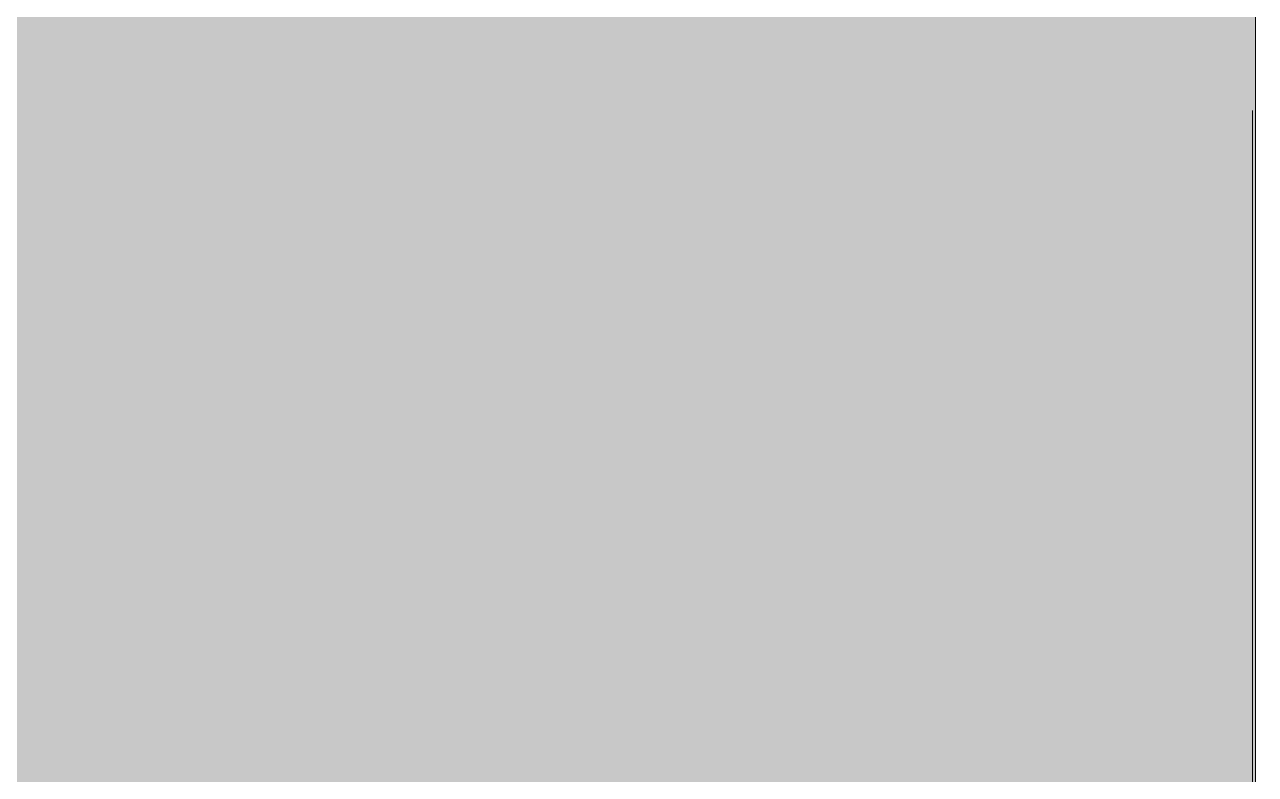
# Model space of a CAD drawing. Header units: millimetres. Extents: x -3817 to 677485, y -22715 to 103890.
# Drawn here: x -308.775 to -305.467, y -19524.232 to -19522.217 of the extents above; entities that cross this region are included whole.
import ezdxf

# ---------------------------------------------------------------- set-up
doc = ezdxf.new("R2010")
doc.units = ezdxf.units.MM
doc.layers.add('PDF _Геометрия', color=7, linetype='Continuous', true_color=0x1d1d1d)
doc.layers.add('PDF _Сплошная заливка', color=7, linetype='Continuous', true_color=0xffffff)

msp = doc.modelspace()

# ---------------------------------------------------------------- hatches: boundary and pattern name
at = {"layer": 'PDF _Сплошная заливка', "transparency": 33554559}
h = msp.add_hatch(color=256, dxfattribs=at)
h.paths.add_polyline_path([(-345.78, -19602.5344), (-305.4665, -19602.5344), (-305.4665, -19522.1436), (-321.3399, -19522.1436), (-321.4108, -19521.6416), (-332.749, -19521.6416), (-332.749, -19522.1436), (-348.7721, -19522.1436), (-348.7721, -19563.087), (-349.087, -19563.087), (-349.087, -19599.7688), (-345.78, -19599.7763), (-345.78, -19601.8635)], flags=0)
h.paths.add_polyline_path([(-332.3553, -19520.4054), (-321.3399, -19520.4054), (-321.4108, -19520.2539), (-332.749, -19520.2539), (-332.749, -19520.4054), (-332.434, -19520.4054)], flags=0)

# ---------------------------------------------------------------- linework, layer by layer
at = {"layer": 'PDF _Геометрия', "color": 253, "lineweight": 9, "true_color": 0xaaaaaa}
msp.add_lwpolyline([(-349.087, -19563.087), (-349.087, -19599.7688), (-345.78, -19599.7688), (-345.78, -19602.5344), (-318.0645, -19602.5344), (-305.4665, -19602.5344), (-305.4665, -19522.1436), (-321.3399, -19522.1436), (-321.3399, -19521.6416)], dxfattribs=at)
at = {"layer": 'PDF _Геометрия', "color": 7, "lineweight": 9}
for points in [[(-305.4743, -19522.4774), (-305.4743, -19522.4809), (-305.4743, -19522.6385), (-305.4743, -19522.8179), (-305.4743, -19522.7722), (-305.4743, -19522.7246), (-305.4743, -19522.6719), (-305.4743, -19522.607), (-305.4743, -19522.5388), (-305.4743, -19522.4829), (-305.4743, -19522.4475), (-305.4743, -19522.4829), (-305.4743, -19522.4784), (-305.4743, -19522.4788), (-305.4743, -19522.4791), (-305.4743, -19522.4794), (-305.4743, -19522.4797), (-305.4743, -19522.48), (-305.4743, -19522.4804), (-305.4743, -19522.4807), (-305.4743, -19522.481), (-305.4743, -19522.4814), (-305.4743, -19522.4817), (-305.4743, -19522.4821), (-305.4743, -19522.4824), (-305.4743, -19522.4827), (-305.4743, -19522.483), (-305.4743, -19522.4833), (-305.4743, -19522.4837), (-305.4743, -19522.484), (-305.4743, -19522.4844), (-305.4743, -19522.4847), (-305.4743, -19522.4849), (-305.4743, -19522.4853), (-305.4743, -19522.4856), (-305.4743, -19522.486), (-305.4743, -19522.4863), (-305.4743, -19522.4866), (-305.4743, -19522.4869), (-305.4743, -19522.4872), (-305.4743, -19522.4876), (-305.4743, -19522.4879), (-305.4743, -19522.4883), (-305.4743, -19522.4885), (-305.4743, -19522.4888), (-305.4743, -19522.4892), (-305.4743, -19522.4895), (-305.4743, -19522.4898), (-305.4743, -19522.4901), (-305.4743, -19522.4905), (-305.4743, -19522.4908), (-305.4743, -19522.491), (-305.4743, -19522.4914), (-305.4743, -19522.4917), (-305.4743, -19522.4921), (-305.4743, -19522.4923), (-305.4743, -19522.4927), (-305.4743, -19522.493), (-305.4743, -19522.4933), (-305.4743, -19522.4936), (-305.4743, -19522.4939), (-305.4743, -19522.4943), (-305.4743, -19522.4945), (-305.4743, -19522.4949), (-305.4743, -19522.4952), (-305.4743, -19522.4955), (-305.4743, -19522.4958), (-305.4743, -19522.4961), (-305.4743, -19522.4964), (-305.4743, -19522.4967), (-305.4743, -19522.4971), (-305.4743, -19522.4973), (-305.4743, -19522.4977), (-305.4743, -19522.498), (-305.4743, -19522.4983), (-305.4743, -19522.4986), (-305.4743, -19522.4988), (-305.4743, -19522.4992), (-305.4743, -19522.4995), (-305.4743, -19522.4998), (-305.4743, -19522.5001), (-305.4743, -19522.5004), (-305.4743, -19522.5007), (-305.4743, -19522.5011), (-305.4743, -19522.5013), (-305.4743, -19522.5016), (-305.4743, -19522.5019), (-305.4743, -19522.5022), (-305.4743, -19522.5026), (-305.4743, -19522.5028), (-305.4743, -19522.5032), (-305.4743, -19522.5034), (-305.4743, -19522.5038), (-305.4743, -19522.504), (-305.4743, -19522.5044), (-305.4743, -19522.5046), (-305.4743, -19522.505), (-305.4743, -19522.5052), (-305.4743, -19522.5055), (-305.4743, -19522.5058), (-305.4743, -19522.5061), (-305.4743, -19522.5064), (-305.4743, -19522.5067), (-305.4743, -19522.5071), (-305.4743, -19522.5073), (-305.4743, -19522.5076), (-305.4743, -19522.5079), (-305.4743, -19522.5082), (-305.4743, -19522.5085), (-305.4743, -19522.5088), (-305.4743, -19522.5091), (-305.4743, -19522.5094), (-305.4743, -19522.5097), (-305.4743, -19522.51), (-305.4743, -19522.5103), (-305.4743, -19522.5105), (-305.4743, -19522.5109), (-305.4743, -19522.5111), (-305.4743, -19522.5114), (-305.4743, -19522.5117), (-305.4743, -19522.512), (-305.4743, -19522.5123), (-305.4743, -19522.5126), (-305.4743, -19522.5129), (-305.4743, -19522.5132), (-305.4743, -19522.5134), (-305.4743, -19522.5138), (-305.4743, -19522.514), (-305.4743, -19522.5144), (-305.4743, -19522.5146), (-305.4743, -19522.5149), (-305.4743, -19522.5152), (-305.4743, -19522.5155), (-305.4743, -19522.5157), (-305.4743, -19522.5161), (-305.4743, -19522.5163), (-305.4743, -19522.5167), (-305.4743, -19522.5169), (-305.4743, -19522.5172), (-305.4743, -19522.5175), (-305.4743, -19522.5178), (-305.4743, -19522.518), (-305.4743, -19522.5183), (-305.4743, -19522.5186), (-305.4743, -19522.5189), (-305.4743, -19522.5192), (-305.4743, -19522.5194), (-305.4743, -19522.5197), (-305.4743, -19522.52), (-305.4743, -19522.5203), (-305.4743, -19522.5206), (-305.4743, -19522.5208), (-305.4743, -19522.5211), (-305.4743, -19522.5214), (-305.4743, -19522.5217), (-305.4743, -19522.5219), (-305.4743, -19522.5222), (-305.4743, -19522.5225), (-305.4743, -19522.5228), (-305.4743, -19522.523), (-305.4743, -19522.5233), (-305.4743, -19522.5236), (-305.4743, -19522.5239), (-305.4743, -19522.5241), (-305.4743, -19522.5244), (-305.4743, -19522.5247), (-305.4743, -19522.525), (-305.4743, -19522.5252), (-305.4743, -19522.5256), (-305.4743, -19522.5258), (-305.4743, -19522.5261), (-305.4743, -19522.5263), (-305.4743, -19522.5266), (-305.4743, -19522.5269), (-305.4743, -19522.5272), (-305.4743, -19522.5274), (-305.4743, -19522.5277), (-305.4743, -19522.5279), (-305.4743, -19522.5283), (-305.4743, -19522.5285), (-305.4743, -19522.5288), (-305.4743, -19522.529), (-305.4743, -19522.5293), (-305.4743, -19522.5295), (-305.4743, -19522.5299), (-305.4743, -19522.5301), (-305.4743, -19522.5304), (-305.4743, -19522.5306), (-305.4743, -19522.5309), (-305.4743, -19522.5311), (-305.4743, -19522.5315), (-305.4743, -19522.5317), (-305.4743, -19522.532), (-305.4743, -19522.5322), (-305.4743, -19522.5325), (-305.4743, -19522.5328), (-305.4743, -19522.533), (-305.4743, -19522.5333), (-305.4743, -19522.5335), (-305.4743, -19522.5339), (-305.4743, -19522.5341), (-305.4743, -19522.5344), (-305.4743, -19522.5346), (-305.4743, -19522.5349), (-305.4743, -19522.5351), (-305.4743, -19522.5354), (-305.4743, -19522.5356), (-305.4743, -19522.5359), (-305.4743, -19522.5361), (-305.4743, -19522.5364), (-305.4743, -19522.5367), (-305.4743, -19522.5369), (-305.4743, -19522.5372), (-305.4743, -19522.5375), (-305.4743, -19522.5378), (-305.4743, -19522.538), (-305.4743, -19522.5383), (-305.4743, -19522.5385), (-305.4743, -19522.5388), (-305.4743, -19522.539), (-305.4743, -19522.5393), (-305.4743, -19522.5395), (-305.4743, -19522.5398), (-305.4743, -19522.54), (-305.4743, -19522.5403), (-305.4743, -19522.5406), (-305.4743, -19522.5408), (-305.4743, -19522.5411), (-305.4743, -19522.5413), (-305.4743, -19522.5416), (-305.4743, -19522.5418), (-305.4743, -19522.5421), (-305.4743, -19522.5423), (-305.4743, -19522.5426), (-305.4743, -19522.5428), (-305.4743, -19522.5431), (-305.4743, -19522.5434), (-305.4743, -19522.5436), (-305.4743, -19522.5439), (-305.4743, -19522.5441), (-305.4743, -19522.5443), (-305.4743, -19522.5445), (-305.4743, -19522.5448), (-305.4743, -19522.545), (-305.4743, -19522.5453), (-305.4743, -19522.5456), (-305.4743, -19522.5458), (-305.4743, -19522.5461), (-305.4743, -19522.5463), (-305.4743, -19522.5466), (-305.4743, -19522.5468), (-305.4743, -19522.5471), (-305.4743, -19522.5473), (-305.4743, -19522.5475), (-305.4743, -19522.5478), (-305.4743, -19522.548), (-305.4743, -19522.5483), (-305.4743, -19522.5485), (-305.4743, -19522.5488), (-305.4743, -19522.549), (-305.4743, -19522.5493), (-305.4743, -19522.5495), (-305.4743, -19522.5497), (-305.4743, -19522.55), (-305.4743, -19522.5502), (-305.4743, -19522.5505), (-305.4743, -19522.5507), (-305.4743, -19522.551), (-305.4743, -19522.5512), (-305.4743, -19522.5515), (-305.4743, -19522.5517), (-305.4743, -19522.5519), (-305.4743, -19522.5522), (-305.4743, -19522.5524), (-305.4743, -19522.5527), (-305.4743, -19522.5529), (-305.4743, -19522.5531), (-305.4743, -19522.5534), (-305.4743, -19522.5536), (-305.4743, -19522.5539), (-305.4743, -19522.5541), (-305.4743, -19522.5543), (-305.4743, -19522.5545), (-305.4743, -19522.5548), (-305.4743, -19522.5551), (-305.4743, -19522.5553), (-305.4743, -19522.5555), (-305.4743, -19522.5557), (-305.4743, -19522.556), (-305.4743, -19522.5562), (-305.4743, -19522.5565), (-305.4743, -19522.5567), (-305.4743, -19522.5569), (-305.4743, -19522.5572), (-305.4743, -19522.5574), (-305.4743, -19522.5576), (-305.4743, -19522.5578), (-305.4743, -19522.5581), (-305.4743, -19522.5584), (-305.4743, -19522.5586), (-305.4743, -19522.5588), (-305.4743, -19522.559), (-305.4743, -19522.5593), (-305.4743, -19522.5595), (-305.4743, -19522.5597), (-305.4743, -19522.56), (-305.4743, -19522.5602), (-305.4743, -19522.5604), (-305.4743, -19522.5606), (-305.4743, -19522.5609), (-305.4743, -19522.5612), (-305.4743, -19522.5613), (-305.4743, -19522.5616), (-305.4743, -19522.5618), (-305.4743, -19522.562), (-305.4743, -19522.5623), (-305.4743, -19522.5625), (-305.4743, -19522.5628), (-305.4743, -19522.5629), (-305.4743, -19522.5632), (-305.4743, -19522.5634), (-305.4743, -19522.5636), (-305.4743, -19522.5639), (-305.4743, -19522.5641), (-305.4743, -19522.5643), (-305.4743, -19522.5645), (-305.4743, -19522.5648), (-305.4743, -19522.565), (-305.4743, -19522.5652), (-305.4743, -19522.5655), (-305.4743, -19522.5656), (-305.4743, -19522.5659), (-305.4743, -19522.5662), (-305.4743, -19522.5663), (-305.4743, -19522.5666), (-305.4743, -19522.5668), (-305.4743, -19522.567), (-305.4743, -19522.5673), (-305.4743, -19522.5675), (-305.4743, -19522.5677), (-305.4743, -19522.5679), (-305.4743, -19522.5682), (-305.4743, -19522.5684), (-305.4743, -19522.5686), (-305.4743, -19522.5688), (-305.4743, -19522.569), (-305.4743, -19522.5693), (-305.4743, -19522.5695), (-305.4743, -19522.5697), (-305.4743, -19522.57), (-305.4743, -19522.5701), (-305.4743, -19522.5704), (-305.4743, -19522.5706), (-305.4743, -19522.5708), (-305.4743, -19522.5711), (-305.4743, -19522.5712), (-305.4743, -19522.5715), (-305.4743, -19522.5717), (-305.4743, -19522.5719), (-305.4743, -19522.5721), (-305.4743, -19522.5723), (-305.4743, -19522.5726), (-305.4743, -19522.5728), (-305.4743, -19522.573), (-305.4743, -19522.5732), (-305.4743, -19522.5734), (-305.4743, -19522.5736), (-305.4743, -19522.5739), (-305.4743, -19522.5741), (-305.4743, -19522.5743), (-305.4743, -19522.5745), (-305.4743, -19522.5747), (-305.4743, -19522.575), (-305.4743, -19522.5751), (-305.4743, -19522.5754), (-305.4743, -19522.5756), (-305.4743, -19522.5758), (-305.4743, -19522.5761), (-305.4743, -19522.5762), (-305.4743, -19522.5765), (-305.4743, -19522.5767), (-305.4743, -19522.5769), (-305.4743, -19522.5771), (-305.4743, -19522.5773), (-305.4743, -19522.5775), (-305.4743, -19522.5778), (-305.4743, -19522.5779), (-305.4743, -19522.5782), (-305.4743, -19522.5784), (-305.4743, -19522.5786), (-305.4743, -19522.5788), (-305.4743, -19522.579), (-305.4743, -19522.5792), (-305.4743, -19522.5795), (-305.4743, -19522.5796), (-305.4743, -19522.5799), (-305.4743, -19522.5801), (-305.4743, -19522.5803), (-305.4743, -19522.5805), (-305.4743, -19522.5807), (-305.4743, -19522.5809), (-305.4743, -19522.5812), (-305.4743, -19522.5813), (-305.4743, -19522.5816), (-305.4743, -19522.5818), (-305.4743, -19522.582), (-305.4743, -19522.5822), (-305.4743, -19522.5824), (-305.4743, -19522.5826), (-305.4743, -19522.5828), (-305.4743, -19522.583), (-305.4743, -19522.5832), (-305.4743, -19522.5835), (-305.4743, -19522.5836), (-305.4743, -19522.5839), (-305.4743, -19522.584), (-305.4743, -19522.5843), (-305.4743, -19522.5845), (-305.4743, -19522.5846), (-305.4743, -19522.5849), (-305.4743, -19522.5851), (-305.4743, -19522.5853), (-305.4743, -19522.5855), (-305.4743, -19522.5857), (-305.4743, -19522.5859), (-305.4743, -19522.5861), (-305.4743, -19522.5863), (-305.4743, -19522.5865), (-305.4743, -19522.5868), (-305.4743, -19522.5869), (-305.4743, -19522.5872), (-305.4743, -19522.5873), (-305.4743, -19522.5875), (-305.4743, -19522.5878), (-305.4743, -19522.5879), (-305.4743, -19522.5882), (-305.4743, -19522.5884), (-305.4743, -19522.5885), (-305.4743, -19522.5888), (-305.4743, -19522.589), (-305.4743, -19522.5892), (-305.4743, -19522.5894), (-305.4743, -19522.5896), (-305.4743, -19522.5898), (-305.4743, -19522.59), (-305.4743, -19522.5902), (-305.4743, -19522.5904), (-305.4743, -19522.5906), (-305.4743, -19522.5908), (-305.4743, -19522.591), (-305.4743, -19522.5912), (-305.4743, -19522.5914), (-305.4743, -19522.5916), (-305.4743, -19522.5918), (-305.4743, -19522.592), (-305.4743, -19522.5922), (-305.4743, -19522.5924), (-305.4743, -19522.5926), (-305.4743, -19522.5928), (-305.4743, -19522.593), (-305.4743, -19522.5932), (-305.4743, -19522.5934), (-305.4743, -19522.5936), (-305.4743, -19522.5938), (-305.4743, -19522.594), (-305.4743, -19522.5942), (-305.4743, -19522.5944), (-305.4743, -19522.5946), (-305.4743, -19522.5948), (-305.4743, -19522.595), (-305.4743, -19522.5951), (-305.4743, -19522.5954), (-305.4743, -19522.5956), (-305.4743, -19522.5957), (-305.4743, -19522.596), (-305.4743, -19522.5962), (-305.4743, -19522.5963), (-305.4743, -19522.5966), (-305.4743, -19522.5968), (-305.4743, -19522.5969), (-305.4743, -19522.5972), (-305.4743, -19522.5974), (-305.4743, -19522.5975), (-305.4743, -19522.5978), (-305.4743, -19522.5979), (-305.4743, -19522.5981), (-305.4743, -19522.5984), (-305.4743, -19522.5985), (-305.4743, -19522.5987), (-305.4743, -19522.5989), (-305.4743, -19522.5991), (-305.4743, -19522.5993), (-305.4743, -19522.5995), (-305.4743, -19522.5997), (-305.4743, -19522.5999), (-305.4743, -19522.6001), (-305.4743, -19522.6003), (-305.4743, -19522.6005), (-305.4743, -19522.6007), (-305.4743, -19522.6008), (-305.4743, -19522.6011), (-305.4743, -19522.6013), (-305.4743, -19522.6014), (-305.4743, -19522.6017), (-305.4743, -19522.6018), (-305.4743, -19522.602), (-305.4743, -19522.6022), (-305.4743, -19522.6024), (-305.4743, -19522.6026), (-305.4743, -19522.6028), (-305.4743, -19522.6029), (-305.4743, -19522.6032), (-305.4743, -19522.6034), (-305.4743, -19522.6035), (-305.4743, -19522.6037), (-305.4743, -19522.604), (-305.4743, -19522.6041), (-305.4743, -19522.6043), (-305.4743, -19522.6045), (-305.4743, -19522.6047), (-305.4743, -19522.6049), (-305.4743, -19522.6051), (-305.4743, -19522.6052), (-305.4743, -19522.6055), (-305.4743, -19522.6057), (-305.4743, -19522.6058), (-305.4743, -19522.606), (-305.4743, -19522.6063), (-305.4743, -19522.6064), (-305.4743, -19522.6066), (-305.4743, -19522.6068), (-305.4743, -19522.607), (-305.4743, -19522.6072), (-305.4743, -19522.6074), (-305.4743, -19522.6075), (-305.4743, -19522.6078), (-305.4743, -19522.6079), (-305.4743, -19522.6081), (-305.4743, -19522.6083), (-305.4743, -19522.6085), (-305.4743, -19522.6087), (-305.4743, -19522.6089), (-305.4743, -19522.6091), (-305.4743, -19522.6092), (-305.4743, -19522.6095), (-305.4743, -19522.6096), (-305.4743, -19522.6098), (-305.4743, -19522.61), (-305.4743, -19522.6102), (-305.4743, -19522.6104), (-305.4743, -19522.6106), (-305.4743, -19522.6107), (-305.4743, -19522.6109), (-305.4743, -19522.6112), (-305.4743, -19522.6113), (-305.4743, -19522.6115), (-305.4743, -19522.6117), (-305.4743, -19522.6118), (-305.4743, -19522.6121), (-305.4743, -19522.6123), (-305.4743, -19522.6124), (-305.4743, -19522.6126), (-305.4743, -19522.6128), (-305.4743, -19522.613), (-305.4743, -19522.6132), (-305.4743, -19522.6134), (-305.4743, -19522.6135), (-305.4743, -19522.6137), (-305.4743, -19522.6139), (-305.4743, -19522.6141), (-305.4743, -19522.6143), (-305.4743, -19522.6145), (-305.4743, -19522.6146), (-305.4743, -19522.6148), (-305.4743, -19522.6151), (-305.4743, -19522.6152), (-305.4743, -19522.6154), (-305.4743, -19522.6156), (-305.4743, -19522.6157), (-305.4743, -19522.6159), (-305.4743, -19522.6162), (-305.4743, -19522.6163), (-305.4743, -19522.6165), (-305.4743, -19522.6167), (-305.4743, -19522.6168), (-305.4743, -19522.6171), (-305.4743, -19522.6173), (-305.4743, -19522.6174), (-305.4743, -19522.6176), (-305.4743, -19522.6178), (-305.4743, -19522.618), (-305.4743, -19522.6182), (-305.4743, -19522.6184), (-305.4743, -19522.6185), (-305.4743, -19522.6187), (-305.4743, -19522.6189), (-305.4743, -19522.6191), (-305.4743, -19522.9744), (-305.4743, -19522.9715), (-305.4743, -19522.972), (-305.4743, -19522.9725), (-305.4743, -19522.9731), (-305.4743, -19522.9737), (-305.4743, -19522.9742), (-305.4743, -19522.9748), (-305.4743, -19522.9753), (-305.4743, -19522.9759), (-305.4743, -19522.9764), (-305.4743, -19522.977), (-305.4743, -19522.9777), (-305.4743, -19522.9783), (-305.4743, -19522.9789), (-305.4743, -19522.9796), (-305.4743, -19522.9802), (-305.4743, -19522.9809), (-305.4743, -19522.9815), (-305.4743, -19522.9822), (-305.4743, -19522.9829), (-305.4743, -19522.9836), (-305.4743, -19522.9842), (-305.4743, -19522.985), (-305.4743, -19522.9857), (-305.4743, -19522.9865), (-305.4743, -19522.9872), (-305.4743, -19522.9879), (-305.4743, -19522.9887), (-305.4743, -19522.9894), (-305.4743, -19522.9902), (-305.4743, -19522.991), (-305.4743, -19522.9918), (-305.4743, -19522.9926), (-305.4743, -19522.9934), (-305.4743, -19522.9942), (-305.4743, -19522.995), (-305.4743, -19522.9959), (-305.4743, -19522.9967), (-305.4743, -19522.9976), (-305.4743, -19522.9984), (-305.4743, -19522.9993), (-305.4743, -19523.0001), (-305.4743, -19523.001), (-305.4743, -19523.0019), (-305.4743, -19523.0028), (-305.4743, -19523.0037), (-305.4743, -19523.0046), (-305.4743, -19523.0055), (-305.4743, -19523.0065), (-305.4743, -19523.0074), (-305.4743, -19523.0083), (-305.4743, -19523.0093), (-305.4743, -19523.0103), (-305.4743, -19523.0113), (-305.4743, -19523.0122), (-305.4743, -19523.0132), (-305.4743, -19523.0143), (-305.4743, -19523.0152), (-305.4743, -19523.0162), (-305.4743, -19523.0172), (-305.4743, -19523.0182), (-305.4743, -19523.0193), (-305.4743, -19523.0204), (-305.4743, -19523.0214), (-305.4743, -19523.0225), (-305.4743, -19523.0235), (-305.4743, -19523.0246), (-305.4743, -19523.0257), (-305.4743, -19523.0267), (-305.4743, -19523.0278), (-305.4743, -19523.0289), (-305.4743, -19523.03), (-305.4743, -19523.0312), (-305.4743, -19523.0323), (-305.4743, -19523.0334), (-305.4743, -19523.0346), (-305.4743, -19523.0357), (-305.4743, -19523.0369), (-305.4743, -19523.038), (-305.4743, -19523.0392), (-305.4743, -19523.0404), (-305.4743, -19523.0416), (-305.4743, -19523.0427), (-305.4743, -19523.0439), (-305.4743, -19523.0451), (-305.4743, -19523.0464), (-305.4743, -19523.0476), (-305.4743, -19523.0488), (-305.4743, -19523.05), (-305.4743, -19523.0512), (-305.4743, -19523.0525), (-305.4743, -19523.0538), (-305.4743, -19523.055), (-305.4743, -19523.0563), (-305.4743, -19523.0576), (-305.4743, -19523.0588), (-305.4743, -19523.0601), (-305.4743, -19523.0614), (-305.4743, -19523.0627), (-305.4743, -19523.064), (-305.4743, -19523.0653), (-305.4743, -19523.0666), (-305.4743, -19523.0679), (-305.4743, -19523.0693), (-305.4743, -19523.0706), (-305.4743, -19523.072), (-305.4743, -19523.0733), (-305.4743, -19523.0746), (-305.4743, -19523.076), (-305.4743, -19523.0774), (-305.4743, -19523.0788), (-305.4743, -19523.0801), (-305.4743, -19523.0815), (-305.4743, -19523.0829), (-305.4743, -19523.0843), (-305.4743, -19523.0857), (-305.4743, -19523.0871), (-305.4743, -19523.0885), (-305.4743, -19523.09), (-305.4743, -19523.0914), (-305.4743, -19523.0928), (-305.4743, -19523.0943), (-305.4743, -19523.0957), (-305.4743, -19523.0972), (-305.4743, -19523.0986), (-305.4743, -19523.1), (-305.4743, -19523.1015), (-305.4743, -19523.103), (-305.4743, -19523.1045), (-305.4743, -19523.106), (-305.4743, -19523.1074), (-305.4743, -19523.1089), (-305.4743, -19523.1105), (-305.4743, -19523.1119), (-305.4743, -19523.1134), (-305.4743, -19523.115), (-305.4743, -19523.1165), (-305.4743, -19523.118), (-305.4743, -19523.1195), (-305.4743, -19523.1211), (-305.4743, -19523.1226), (-305.4743, -19523.1242), (-305.4743, -19523.1257), (-305.4743, -19523.1273), (-305.4743, -19523.1289), (-305.4743, -19523.1304), (-305.4743, -19523.132), (-305.4743, -19523.1335), (-305.4743, -19523.1351), (-305.4743, -19523.1368), (-305.4743, -19523.1384), (-305.4743, -19523.1399), (-305.4743, -19523.1415), (-305.4743, -19523.1431), (-305.4743, -19523.1447), (-305.4743, -19523.1463), (-305.4743, -19523.148), (-305.4743, -19523.1496), (-305.4743, -19523.1512), (-305.4743, -19523.1529), (-305.4743, -19523.1546), (-305.4743, -19523.1562), (-305.4743, -19523.1578), (-305.4743, -19523.1595), (-305.4743, -19523.1611), (-305.4743, -19523.1628), (-305.4743, -19523.1645), (-305.4743, -19523.1661), (-305.4743, -19523.1678), (-305.4743, -19523.1695), (-305.4743, -19523.1712), (-305.4743, -19523.1729), (-305.4743, -19523.1746), (-305.4743, -19523.1763), (-305.4743, -19523.1779), (-305.4743, -19523.1796), (-305.4743, -19523.1813), (-305.4743, -19523.183), (-305.4743, -19523.1847), (-305.4743, -19523.1865), (-305.4743, -19523.1882), (-305.4743, -19523.1899), (-305.4743, -19523.1917), (-305.4743, -19523.1934), (-305.4743, -19523.1952), (-305.4743, -19523.1969), (-305.4743, -19523.1986), (-305.4743, -19523.2004), (-305.4743, -19523.2021), (-305.4743, -19523.2039), (-305.4743, -19523.2057), (-305.4743, -19523.2074), (-305.4743, -19523.2091), (-305.4743, -19523.2109), (-305.4743, -19523.2127), (-305.4743, -19523.2145), (-305.4743, -19523.2163), (-305.4743, -19523.218), (-305.4743, -19523.2198), (-305.4743, -19523.2217), (-305.4743, -19523.2235), (-305.4743, -19523.2253), (-305.4743, -19523.227), (-305.4743, -19523.2288), (-305.4743, -19523.2307), (-305.4743, -19523.2325), (-305.4743, -19523.2343), (-305.4743, -19523.2361), (-305.4743, -19523.2379), (-305.4743, -19523.2397), (-305.4743, -19523.2416), (-305.4743, -19523.2434), (-305.4743, -19523.2453), (-305.4743, -19523.247), (-305.4743, -19523.2489), (-305.4743, -19523.2508), (-305.4743, -19523.2525), (-305.4743, -19523.2544), (-305.4743, -19523.2563), (-305.4743, -19523.2581), (-305.4743, -19523.26), (-305.4743, -19523.2619), (-305.4743, -19523.2637), (-305.4743, -19523.2656), (-305.4743, -19523.2675), (-305.4743, -19523.2693), (-305.4743, -19523.2712), (-305.4743, -19523.2731), (-305.4743, -19523.2749), (-305.4743, -19523.2768), (-305.4743, -19523.2787), (-305.4743, -19523.2805), (-305.4743, -19523.2824), (-305.4743, -19523.2843), (-305.4743, -19523.2862), (-305.4743, -19523.2881), (-305.4743, -19523.29), (-305.4743, -19523.2919), (-305.4743, -19523.2937), (-305.4743, -19523.2957), (-305.4743, -19523.2976), (-305.4743, -19523.2995), (-305.4743, -19523.3014), (-305.4743, -19523.3032), (-305.4743, -19523.3052), (-305.4743, -19523.3071), (-305.4743, -19523.309), (-305.4743, -19523.311), (-305.4743, -19523.3128), (-305.4743, -19523.3148), (-305.4743, -19523.3166), (-305.4743, -19523.3186), (-305.4743, -19523.3205), (-305.4743, -19523.3224), (-305.4743, -19523.3243), (-305.4743, -19523.3263), (-305.4743, -19523.3282), (-305.4743, -19523.3301), (-305.4743, -19523.3321), (-305.4743, -19523.334), (-305.4743, -19523.336), (-305.4743, -19523.3378), (-305.4743, -19523.3398), (-305.4743, -19523.3417), (-305.4743, -19523.3437), (-305.4743, -19523.3456), (-305.4743, -19523.3476), (-305.4743, -19523.3495), (-305.4743, -19523.3515), (-305.4743, -19523.3534), (-305.4743, -19523.3553), (-305.4743, -19523.3572), (-305.4743, -19523.3592), (-305.4743, -19523.3611), (-305.4743, -19523.3631), (-305.4743, -19523.365), (-305.4743, -19523.367), (-305.4743, -19523.3689), (-305.4743, -19523.3709), (-305.4743, -19523.3728), (-305.4743, -19523.3748), (-305.4743, -19523.3768), (-305.4743, -19523.3788), (-305.4743, -19523.3807), (-305.4743, -19523.3827), (-305.4743, -19523.3846), (-305.4743, -19523.3866), (-305.4743, -19523.3885), (-305.4743, -19523.3905), (-305.4743, -19523.3924), (-305.4743, -19523.3944), (-305.4743, -19523.3963), (-305.4743, -19523.3983), (-305.4743, -19523.4003), (-305.4743, -19523.4023), (-305.4743, -19523.4042), (-305.4743, -19523.4062), (-305.4743, -19523.4081), (-305.4743, -19523.4101), (-305.4743, -19523.412), (-305.4743, -19523.414), (-305.4743, -19523.416), (-305.4743, -19523.4179), (-305.4743, -19523.4199), (-305.4743, -19523.4218), (-305.4743, -19523.4238), (-305.4743, -19523.4257), (-305.4743, -19523.4277), (-305.4743, -19523.4297), (-305.4743, -19523.4317), (-305.4743, -19523.4336), (-305.4743, -19523.4356), (-305.4743, -19523.4375), (-305.4743, -19523.4395), (-305.4743, -19523.4414), (-305.4743, -19523.4434), (-305.4743, -19523.4453), (-305.4743, -19523.4473), (-305.4743, -19523.4493), (-305.4743, -19523.4513), (-305.4743, -19523.4532), (-305.4743, -19523.4552), (-305.4743, -19523.4571), (-305.4743, -19523.4591), (-305.4743, -19523.461), (-305.4743, -19523.4629), (-305.4743, -19523.4649), (-305.4743, -19523.4668), (-305.4743, -19523.4688), (-305.4743, -19523.4707), (-305.4743, -19523.4727), (-305.4743, -19523.4746), (-305.4743, -19523.4766), (-305.4743, -19523.4785), (-305.4743, -19523.4805), (-305.4743, -19523.4824), (-305.4743, -19523.4844), (-305.4743, -19523.4863), (-305.4743, -19523.4882), (-305.4743, -19523.4902), (-305.4743, -19523.4921), (-305.4743, -19523.4941), (-305.4743, -19523.496), (-305.4743, -19523.498), (-305.4743, -19523.4998), (-305.4743, -19523.5018), (-305.4743, -19523.5037), (-305.4743, -19523.5057), (-305.4743, -19523.5075), (-305.4743, -19523.5095), (-305.4743, -19523.5114), (-305.4743, -19523.5133), (-305.4743, -19523.5153), (-305.4743, -19523.5172), (-305.4743, -19523.5191), (-305.4743, -19523.521), (-305.4743, -19523.523), (-305.4743, -19523.5248), (-305.4743, -19523.5268), (-305.4743, -19523.5286), (-305.4743, -19523.5306), (-305.4743, -19523.5325), (-305.4743, -19523.5344), (-305.4743, -19523.5363), (-305.4743, -19523.5381), (-305.4743, -19523.5401), (-305.4743, -19523.542), (-305.4743, -19523.5438), (-305.4743, -19523.5458), (-305.4743, -19523.5476), (-305.4743, -19523.5495), (-305.4743, -19523.5515), (-305.4743, -19523.5533), (-305.4743, -19523.5552), (-305.4743, -19523.557), (-305.4743, -19523.5589), (-305.4743, -19523.5608), (-305.4743, -19523.5626), (-305.4743, -19523.5645), (-305.4743, -19523.5664), (-305.4743, -19523.5682), (-305.4743, -19523.5701), (-305.4743, -19523.572), (-305.4743, -19523.5738), (-305.4743, -19523.5757), (-305.4743, -19523.5776), (-305.4743, -19523.5794), (-305.4743, -19523.5812), (-305.4743, -19523.5831), (-305.4743, -19523.5849), (-305.4743, -19523.5868), (-305.4743, -19523.5886), (-305.4743, -19523.5904), (-305.4743, -19523.5922), (-305.4743, -19523.5941), (-305.4743, -19523.5959), (-305.4743, -19523.5977), (-305.4743, -19523.5995), (-305.4743, -19523.6014), (-305.4743, -19523.6032), (-305.4743, -19523.6049), (-305.4743, -19523.6068), (-305.4743, -19523.6086), (-305.4743, -19523.6104), (-305.4743, -19523.6121), (-305.4743, -19523.6139), (-305.4743, -19523.6157), (-305.4743, -19523.6175), (-305.4743, -19523.6193), (-305.4743, -19523.621), (-305.4743, -19523.6228), (-305.4743, -19523.6246), (-305.4743, -19523.6264), (-305.4743, -19523.6282), (-305.4743, -19523.6299), (-305.4743, -19523.6316), (-305.4743, -19523.6334), (-305.4743, -19523.6352), (-305.4743, -19523.6369), (-305.4743, -19523.6387), (-305.4743, -19523.6404), (-305.4743, -19523.6422), (-305.4743, -19523.6439), (-305.4743, -19523.6456), (-305.4743, -19523.6473), (-305.4743, -19523.649), (-305.4743, -19523.6507), (-305.4743, -19523.6525), (-305.4743, -19523.6542), (-305.4743, -19523.6559), (-305.4743, -19523.6576), (-305.4743, -19523.6593), (-305.4743, -19523.661), (-305.4743, -19523.6627), (-305.4743, -19523.6643), (-305.4743, -19523.666), (-305.4743, -19523.6677), (-305.4743, -19523.6694), (-305.4743, -19523.671), (-305.4743, -19523.6727), (-305.4743, -19523.6743), (-305.4743, -19523.676), (-305.4743, -19523.6776), (-305.4743, -19523.6793), (-305.4743, -19523.6809), (-305.4743, -19523.6825), (-305.4743, -19523.6841), (-305.4743, -19523.6858), (-305.4743, -19523.6874), (-305.4743, -19523.689), (-305.4743, -19523.6906), (-305.4743, -19523.6923), (-305.4743, -19523.6939), (-305.4743, -19523.6954), (-305.4743, -19523.697), (-305.4743, -19523.6986), (-305.4743, -19523.7002), (-305.4743, -19523.7017), (-305.4743, -19523.7034), (-305.4743, -19523.7049), (-305.4743, -19523.7065), (-305.4743, -19523.708), (-305.4743, -19523.7095), (-305.4743, -19523.7111), (-305.4743, -19523.7127), (-305.4743, -19523.7142), (-305.4743, -19523.7157), (-305.4743, -19523.7173), (-305.4743, -19523.7188), (-305.4743, -19523.7203), (-305.4743, -19523.7218), (-305.4743, -19523.7233), (-305.4743, -19523.7248), (-305.4743, -19523.7262), (-305.4743, -19523.7278), (-305.4743, -19523.7292), (-305.4743, -19523.7307), (-305.4743, -19523.7322), (-305.4743, -19523.7336), (-305.4743, -19523.7351), (-305.4743, -19523.7366), (-305.4743, -19523.738), (-305.4743, -19523.7395), (-305.4743, -19523.7409), (-305.4743, -19523.7424), (-305.4743, -19523.7438), (-305.4743, -19523.7452), (-305.4743, -19523.7466), (-305.4743, -19523.748), (-305.4743, -19523.7494), (-305.4743, -19523.7508), (-305.4743, -19523.7522), (-305.4743, -19523.7535), (-305.4743, -19523.7549), (-305.4743, -19523.7563), (-305.4743, -19523.7577), (-305.4743, -19523.7591), (-305.4743, -19523.7604), (-305.4743, -19523.7618), (-305.4743, -19523.763), (-305.4743, -19523.7644), (-305.4743, -19523.7658), (-305.4743, -19523.767), (-305.4743, -19523.7684), (-305.4743, -19523.7697), (-305.4743, -19523.771), (-305.4743, -19523.7723), (-305.4743, -19523.7736), (-305.4743, -19523.7748), (-305.4743, -19523.7761), (-305.4743, -19523.7774), (-305.4743, -19523.7786), (-305.4743, -19523.7799), (-305.4743, -19523.7812), (-305.4743, -19523.7824), (-305.4743, -19523.7836), (-305.4743, -19523.7848), (-305.4743, -19523.7861), (-305.4743, -19523.7873), (-305.4743, -19523.7885), (-305.4743, -19523.7897), (-305.4743, -19523.7909), (-305.4743, -19523.7921), (-305.4743, -19523.7932), (-305.4743, -19523.7944), (-305.4743, -19523.7956), (-305.4743, -19523.7968), (-305.4743, -19523.7979), (-305.4743, -19523.7991), (-305.4743, -19523.8002), (-305.4743, -19523.8014), (-305.4743, -19523.8025), (-305.4743, -19523.8036), (-305.4743, -19523.8047), (-305.4743, -19523.8058), (-305.4743, -19523.8069), (-305.4743, -19523.808), (-305.4743, -19523.809), (-305.4743, -19523.8101), (-305.4743, -19523.8111), (-305.4743, -19523.8122), (-305.4743, -19523.8132), (-305.4743, -19523.8142), (-305.4743, -19523.8153), (-305.4743, -19523.8164), (-305.4743, -19523.8174), (-305.4743, -19523.8184), (-305.4743, -19523.8193), (-305.4743, -19523.8203), (-305.4743, -19523.8214), (-305.4743, -19523.8223), (-305.4743, -19523.8233), (-305.4743, -19523.8242), (-305.4743, -19523.8252), (-305.4743, -19523.8261), (-305.4743, -19523.827), (-305.4743, -19523.828), (-305.4743, -19523.8289), (-305.4743, -19523.8298), (-305.4743, -19523.8308), (-305.4743, -19523.8316), (-305.4743, -19523.8326), (-305.4743, -19523.8334), (-305.4743, -19523.8342), (-305.4743, -19523.8352), (-305.4743, -19523.836), (-305.4743, -19523.8369), (-305.4743, -19523.8376), (-305.4743, -19523.8385), (-305.4743, -19523.8393), (-305.4743, -19523.8402), (-305.4743, -19523.8409), (-305.4743, -19523.8417), (-305.4743, -19523.8426), (-305.4743, -19523.8433), (-305.4743, -19523.8441), (-305.4743, -19523.8448), (-305.4743, -19523.8456), (-305.4743, -19523.8463), (-305.4743, -19523.847), (-305.4743, -19523.8478), (-305.4743, -19523.8485), (-305.4743, -19523.8492), (-305.4743, -19524.0988), (-305.4743, -19524.0991), (-305.4743, -19524.0993), (-305.4743, -19524.0997), (-305.4743, -19524.0999), (-305.4743, -19524.1002), (-305.4743, -19524.1004), (-305.4743, -19524.1008), (-305.4743, -19524.101), (-305.4743, -19524.1013), (-305.4743, -19524.1016), (-305.4743, -19524.1019), (-305.4743, -19524.1021), (-305.4743, -19524.1024), (-305.4743, -19524.1027), (-305.4743, -19524.103), (-305.4743, -19524.1032), (-305.4743, -19524.1036), (-305.4743, -19524.1038), (-305.4743, -19524.1041), (-305.4743, -19524.1043), (-305.4743, -19524.1047), (-305.4743, -19524.1049), (-305.4743, -19524.1052), (-305.4743, -19524.1054), (-305.4743, -19524.1058), (-305.4743, -19524.106), (-305.4743, -19524.1063), (-305.4743, -19524.1065), (-305.4743, -19524.1069), (-305.4743, -19524.1071), (-305.4743, -19524.1074), (-305.4743, -19524.1076), (-305.4743, -19524.108), (-305.4743, -19524.1082), (-305.4743, -19524.1085), (-305.4743, -19524.1087), (-305.4743, -19524.1091), (-305.4743, -19524.1093), (-305.4743, -19524.1096), (-305.4743, -19524.1098), (-305.4743, -19524.1102), (-305.4743, -19524.1104), (-305.4743, -19524.1107), (-305.4743, -19524.1109), (-305.4743, -19524.1113), (-305.4743, -19524.1115), (-305.4743, -19524.1118), (-305.4743, -19524.112), (-305.4743, -19524.1124), (-305.4743, -19524.1126), (-305.4743, -19524.1129), (-305.4743, -19524.1131), (-305.4743, -19524.1134), (-305.4743, -19524.1137), (-305.4743, -19524.114), (-305.4743, -19524.1142), (-305.4743, -19524.1145), (-305.4743, -19524.1148), (-305.4743, -19524.1151), (-305.4743, -19524.1153), (-305.4743, -19524.1156), (-305.4743, -19524.1159), (-305.4743, -19524.1162), (-305.4743, -19524.1164), (-305.4743, -19524.1167), (-305.4743, -19524.117), (-305.4743, -19524.1173), (-305.4743, -19524.1176), (-305.4743, -19524.1178), (-305.4743, -19524.1181), (-305.4743, -19524.1183), (-305.4743, -19524.1187), (-305.4743, -19524.1189), (-305.4743, -19524.1192), (-305.4743, -19524.1194), (-305.4743, -19524.1197), (-305.4743, -19524.12), (-305.4743, -19524.1203), (-305.4743, -19524.1205), (-305.4743, -19524.1208), (-305.4743, -19524.121), (-305.4743, -19524.1214), (-305.4743, -19524.1216), (-305.4743, -19524.1219), (-305.4743, -19524.1221), (-305.4743, -19524.1224), (-305.4743, -19524.1227), (-305.4743, -19524.123), (-305.4743, -19524.1232), (-305.4743, -19524.1235), (-305.4743, -19524.1237), (-305.4743, -19524.1241), (-305.4743, -19524.1243), (-305.4743, -19524.1246), (-305.4743, -19524.1248), (-305.4743, -19524.1251), (-305.4743, -19524.1254), (-305.4743, -19524.1257), (-305.4743, -19524.1259), (-305.4743, -19524.1262), (-305.4743, -19524.1265), (-305.4743, -19524.1268), (-305.4743, -19524.127), (-305.4743, -19524.1273), (-305.4743, -19524.1276), (-305.4743, -19524.1278), (-305.4743, -19524.1281), (-305.4743, -19524.1284), (-305.4743, -19524.1287), (-305.4743, -19524.1289), (-305.4743, -19524.1292), (-305.4743, -19524.1294), (-305.4743, -19524.1298), (-305.4743, -19524.13), (-305.4743, -19524.1303), (-305.4743, -19524.1305), (-305.4743, -19524.1308), (-305.4743, -19524.1311), (-305.4743, -19524.1314), (-305.4743, -19524.1316), (-305.4743, -19524.1319), (-305.4743, -19524.1321), (-305.4743, -19524.1325), (-305.4743, -19524.1327), (-305.4743, -19524.133), (-305.4743, -19524.1332), (-305.4743, -19524.1335), (-305.4743, -19524.1337), (-305.4743, -19524.1341), (-305.4743, -19524.1343), (-305.4743, -19524.1346), (-305.4743, -19524.1348), (-305.4743, -19524.1351), (-305.4743, -19524.1354), (-305.4743, -19524.1357), (-305.4743, -19524.1359), (-305.4743, -19524.1362), (-305.4743, -19524.1365), (-305.4743, -19524.1368), (-305.4743, -19524.137), (-305.4743, -19524.1373), (-305.4743, -19524.1376), (-305.4743, -19524.1378), (-305.4743, -19524.1381), (-305.4743, -19524.1384), (-305.4743, -19524.1387), (-305.4743, -19524.1389), (-305.4743, -19524.1392), (-305.4743, -19524.1394), (-305.4743, -19524.1398), (-305.4743, -19524.14), (-305.4743, -19524.1403), (-305.4743, -19524.1405), (-305.4743, -19524.1408), (-305.4743, -19524.1411), (-305.4743, -19524.1414), (-305.4743, -19524.1416), (-305.4743, -19524.1419), (-305.4743, -19524.1421), (-305.4743, -19524.1425), (-305.4743, -19524.1427), (-305.4743, -19524.143), (-305.4743, -19524.1432), (-305.4743, -19524.1435), (-305.4743, -19524.1438), (-305.4743, -19524.1441), (-305.4743, -19524.1443), (-305.4743, -19524.1446), (-305.4743, -19524.1448), (-305.4743, -19524.1452), (-305.4743, -19524.1454), (-305.4743, -19524.1457), (-305.4743, -19524.146), (-305.4743, -19524.1462), (-305.4743, -19524.1465), (-305.4743, -19524.1468), (-305.4743, -19524.1471), (-305.4743, -19524.1473), (-305.4743, -19524.1476), (-305.4743, -19524.1479), (-305.4743, -19524.1482), (-305.4743, -19524.1484), (-305.4743, -19524.1487), (-305.4743, -19524.1489), (-305.4743, -19524.1493), (-305.4743, -19524.1495), (-305.4743, -19524.1498), (-305.4743, -19524.15), (-305.4743, -19524.1503), (-305.4743, -19524.1506), (-305.4743, -19524.1509), (-305.4743, -19524.1511), (-305.4743, -19524.1514), (-305.4743, -19524.1517), (-305.4743, -19524.152), (-305.4743, -19524.1522), (-305.4743, -19524.1525), (-305.4743, -19524.1527), (-305.4743, -19524.1531), (-305.4743, -19524.1533), (-305.4743, -19524.1536), (-305.4743, -19524.1538), (-305.4743, -19524.1542), (-305.4743, -19524.1544), (-305.4743, -19524.1547), (-305.4743, -19524.1549), (-305.4743, -19524.1553), (-305.4743, -19524.1555), (-305.4743, -19524.1558), (-305.4743, -19524.156), (-305.4743, -19524.1563), (-305.4743, -19524.1566), (-305.4743, -19524.1569), (-305.4743, -19524.1571), (-305.4743, -19524.1574), (-305.4743, -19524.1577), (-305.4743, -19524.158), (-305.4743, -19524.1582), (-305.4743, -19524.1585), (-305.4743, -19524.1588), (-305.4743, -19524.1591), (-305.4743, -19524.1593), (-305.4743, -19524.1596), (-305.4743, -19524.1599), (-305.4743, -19524.1602), (-305.4743, -19524.1604), (-305.4743, -19524.1607), (-305.4743, -19524.161), (-305.4743, -19524.1613), (-305.4743, -19524.1615), (-305.4743, -19524.1618), (-305.4743, -19524.1621), (-305.4743, -19524.1624), (-305.4743, -19524.1627), (-305.4743, -19524.163), (-305.4743, -19524.1632), (-305.4743, -19524.1635), (-305.4743, -19524.1638), (-305.4743, -19524.1641), (-305.4743, -19524.1643), (-305.4743, -19524.1646), (-305.4743, -19524.1649), (-305.4743, -19524.1652), (-305.4743, -19524.1654), (-305.4743, -19524.1657), (-305.4743, -19524.166), (-305.4743, -19524.1663), (-305.4743, -19524.1665), (-305.4743, -19524.1668), (-305.4743, -19524.1671), (-305.4743, -19524.1674), (-305.4743, -19524.1677), (-305.4743, -19524.168), (-305.4743, -19524.1682), (-305.4743, -19524.1685), (-305.4743, -19524.1688), (-305.4743, -19524.1691), (-305.4743, -19524.1693), (-305.4743, -19524.1696), (-305.4743, -19524.1699), (-305.4743, -19524.1702), (-305.4743, -19524.1704), (-305.4743, -19524.1708), (-305.4743, -19524.171), (-305.4743, -19524.1713), (-305.4743, -19524.1716), (-305.4743, -19524.1719), (-305.4743, -19524.1721), (-305.4743, -19524.1725), (-305.4743, -19524.1727), (-305.4743, -19524.173), (-305.4743, -19524.1733), (-305.4743, -19524.1736), (-305.4743, -19524.1738), (-305.4743, -19524.1742), (-305.4743, -19524.1744), (-305.4743, -19524.1747), (-305.4743, -19524.175), (-305.4743, -19524.1753), (-305.4743, -19524.1755), (-305.4743, -19524.1759), (-305.4743, -19524.1761), (-305.4743, -19524.1764), (-305.4743, -19524.1767), (-305.4743, -19524.177), (-305.4743, -19524.1773), (-305.4743, -19524.1776), (-305.4743, -19524.1778), (-305.4743, -19524.1782), (-305.4743, -19524.1784), (-305.4743, -19524.1787), (-305.4743, -19524.179), (-305.4743, -19524.1793), (-305.4743, -19524.1796), (-305.4743, -19524.1799), (-305.4743, -19524.1801), (-305.4743, -19524.1805), (-305.4743, -19524.1807), (-305.4743, -19524.181), (-305.4743, -19524.1813), (-305.4743, -19524.1816), (-305.4743, -19524.1819), (-305.4743, -19524.1821), (-305.4743, -19524.1825), (-305.4743, -19524.1827), (-305.4743, -19524.183), (-305.4743, -19524.1833), (-305.4743, -19524.1836), (-305.4743, -19524.1839), (-305.4743, -19524.1842), (-305.4743, -19524.1844), (-305.4743, -19524.1848), (-305.4743, -19524.185), (-305.4743, -19524.1854), (-305.4743, -19524.1856), (-305.4743, -19524.186), (-305.4743, -19524.1862), (-305.4743, -19524.1865), (-305.4743, -19524.1868), (-305.4743, -19524.1871), (-305.4743, -19524.1874), (-305.4743, -19524.1877), (-305.4743, -19524.188), (-305.4743, -19524.1883), (-305.4743, -19524.1886), (-305.4743, -19524.1888), (-305.4743, -19524.1892), (-305.4743, -19524.1894), (-305.4743, -19524.1898), (-305.4743, -19524.19), (-305.4743, -19524.1903), (-305.4743, -19524.1906), (-305.4743, -19524.1909), (-305.4743, -19524.1912), (-305.4743, -19524.1915), (-305.4743, -19524.1918), (-305.4743, -19524.1921), (-305.4743, -19524.1924), (-305.4743, -19524.1927), (-305.4743, -19524.193), (-305.4743, -19524.1933), (-305.4743, -19524.1936), (-305.4743, -19524.1938), (-305.4743, -19524.1942), (-305.4743, -19524.1944), (-305.4743, -19524.1948), (-305.4743, -19524.1951), (-305.4743, -19524.1954), (-305.4743, -19524.1957), (-305.4743, -19524.196), (-305.4743, -19524.1963), (-305.4743, -19524.1966), (-305.4743, -19524.1969), (-305.4743, -19524.1972), (-305.4743, -19524.1975), (-305.4743, -19524.1977), (-305.4743, -19524.1981), (-305.4743, -19524.1984), (-305.4743, -19524.1987), (-305.4743, -19524.199), (-305.4743, -19524.1993), (-305.4743, -19524.1996), (-305.4743, -19524.1999), (-305.4743, -19524.2002), (-305.4743, -19524.2005), (-305.4743, -19524.2008), (-305.4743, -19524.2011), (-305.4743, -19524.2014), (-305.4743, -19524.2017), (-305.4743, -19524.2021), (-305.4743, -19524.2023), (-305.4743, -19524.2027), (-305.4743, -19524.2029), (-305.4743, -19524.2033), (-305.4743, -19524.2036), (-305.4743, -19524.2038), (-305.4743, -19524.2042), (-305.4743, -19524.2044), (-305.4743, -19524.2048), (-305.4743, -19524.2051), (-305.4743, -19524.2054), (-305.4743, -19524.2057), (-305.4743, -19524.2061), (-305.4743, -19524.2063), (-305.4743, -19524.2066), (-305.4743, -19524.207), (-305.4743, -19524.2072), (-305.4743, -19524.2076), (-305.4743, -19524.2079), (-305.4743, -19524.2082), (-305.4743, -19524.2085), (-305.4743, -19524.2089), (-305.4743, -19524.2091), (-305.4743, -19524.2094), (-305.4743, -19524.2098), (-305.4743, -19524.21), (-305.4743, -19524.2104), (-305.4743, -19524.2107), (-305.4743, -19524.211), (-305.4743, -19524.2113), (-305.4743, -19524.2116), (-305.4743, -19524.212), (-305.4743, -19524.2122), (-305.4743, -19524.2126), (-305.4743, -19524.2129), (-305.4743, -19524.2132), (-305.4743, -19524.2135), (-305.4743, -19524.2139), (-305.4743, -19524.2142), (-305.4743, -19524.2144), (-305.4743, -19524.2148), (-305.4743, -19524.2151), (-305.4743, -19524.2155), (-305.4743, -19524.2157), (-305.4743, -19524.2161), (-305.4743, -19524.2164), (-305.4743, -19524.2167), (-305.4743, -19524.2171), (-305.4743, -19524.2173), (-305.4743, -19524.2177), (-305.4743, -19524.218), (-305.4743, -19524.2183), (-305.4743, -19524.2187), (-305.4743, -19524.2189), (-305.4743, -19524.659)], [(-305.4743, -19524.659), (-305.4743, -19524.2189), (-305.4743, -19524.1566), (-305.4743, -19524.0988), (-305.4743, -19523.8492), (-305.4743, -19523.7764), (-305.4743, -19523.6685), (-305.4743, -19523.5377), (-305.4743, -19523.3963), (-305.4743, -19523.2568), (-305.4743, -19523.1312), (-305.4743, -19523.0321), (-305.4743, -19522.9715), (-305.4743, -19522.9744), (-305.4743, -19524.4081)]]:
    msp.add_lwpolyline(points, dxfattribs=at)

doc.saveas('drawing.dxf')
